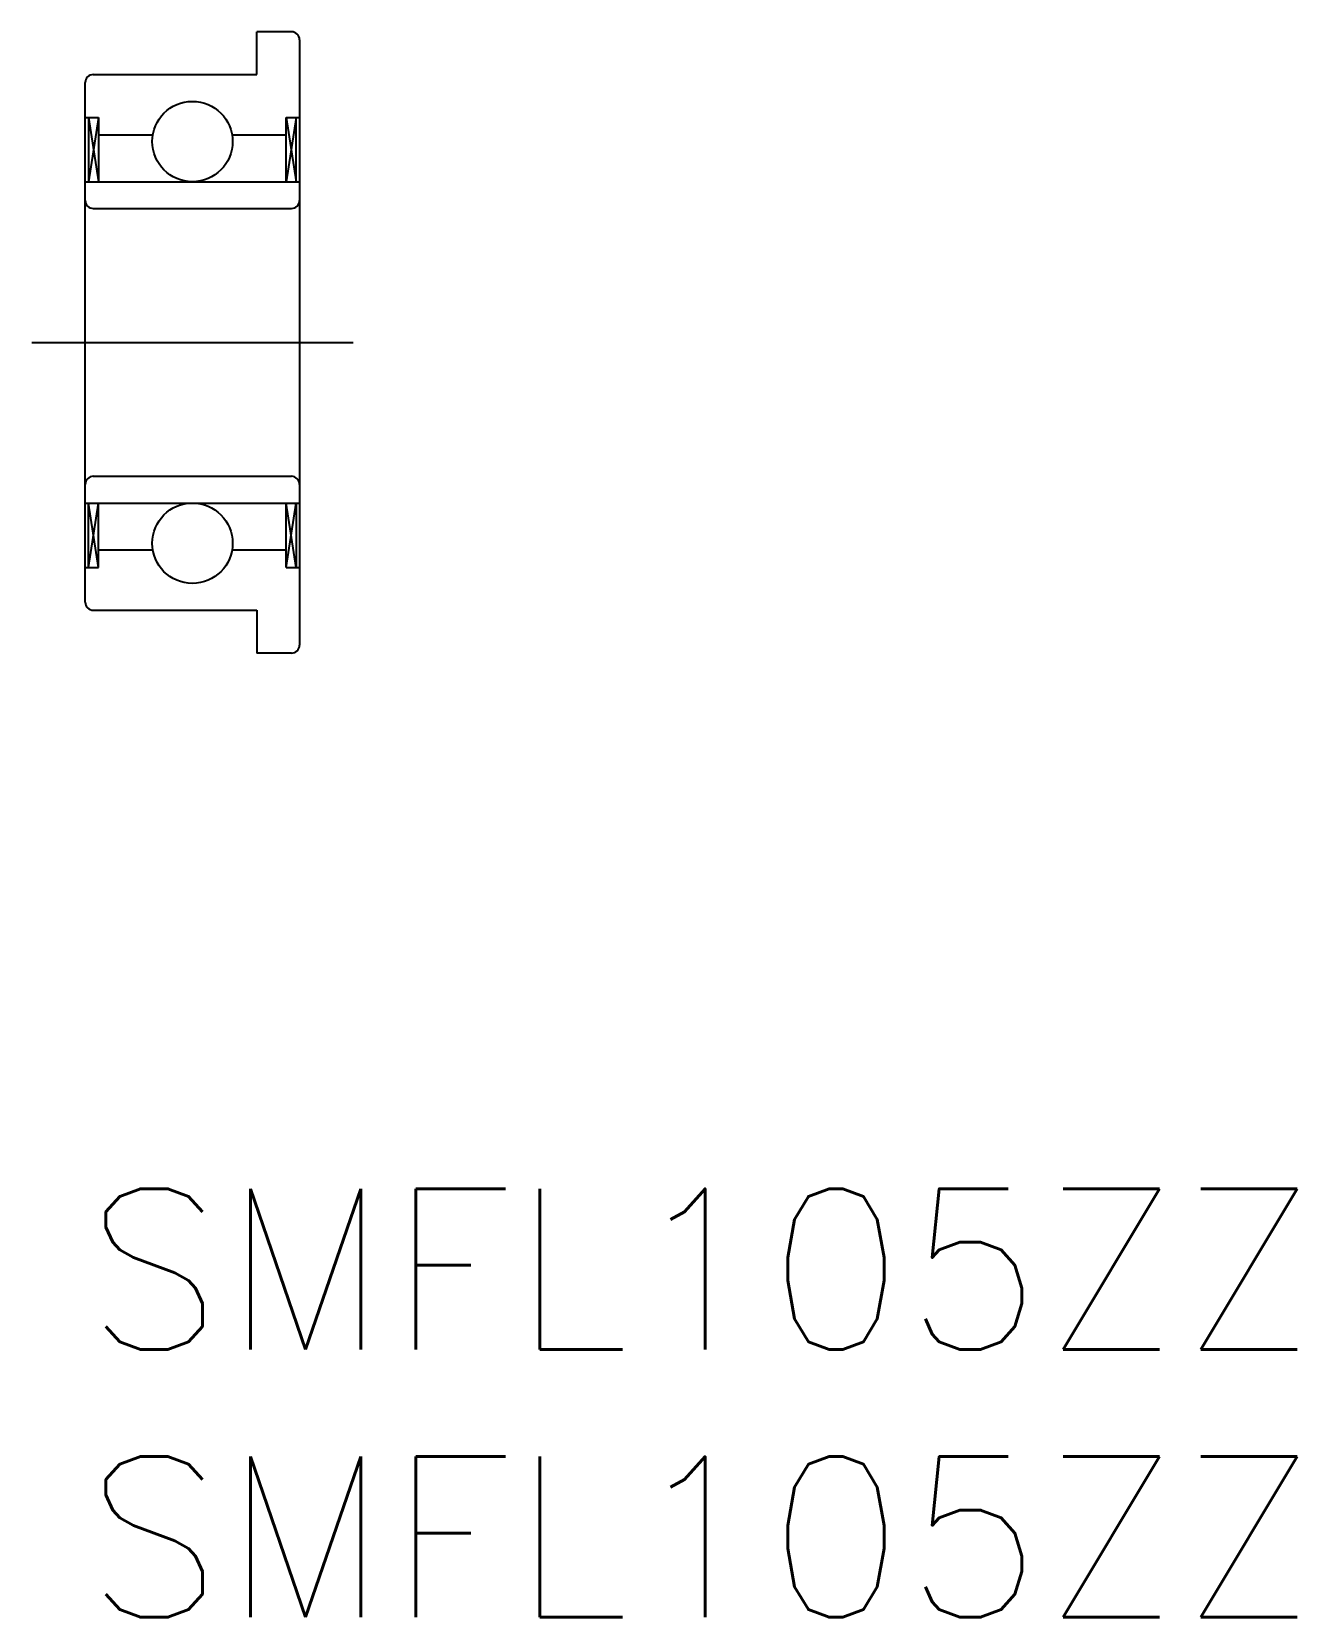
# Model space of a CAD drawing. Extents: x -1 to 22.6, y -8 to 21.6.
import ezdxf

# ---------------------------------------------------------------- set-up
doc = ezdxf.new("R2010")
doc.units = 0
doc.header["$LTSCALE"] = 0.5
doc.linetypes.add('CENTER', pattern=[50.8, 31.75, -6.35, 6.35, -6.35])
for name, color, linetype in [('MSM_CENTER', 1, 'CENTER'), ('MSM_CONTINUOUS', 7, 'CONTINUOUS'), ('MSM_NARROW', 5, 'CONTINUOUS'), ('MSM_PART_NUMBER', 7, 'CONTINUOUS')]:
    doc.layers.add(name, color=color, linetype=linetype)
doc.styles.get("Standard").update_dxf_attribs({"font": 'txt.shx', "height": 3, "bigfont": 'bigfont.shx'})

# ---------------------------------------------------------------- blocks, each defined once
blk = doc.blocks.new('*U2')
at = {"layer": 'MSM_PART_NUMBER'}
blk.add_text('SMFL105ZZ', height=3, dxfattribs=at).set_placement((0, -3))
blk = doc.blocks.new('*U3')
at = {"layer": 'MSM_PART_NUMBER'}
blk.add_text('SMFL105ZZ', height=3, dxfattribs=at).set_placement((0, -8))

msp = doc.modelspace()

# ---------------------------------------------------------------- linework, layer by layer
at = {"layer": 'MSM_CENTER'}
msp.add_line((-1, 15.8), (5, 15.8), dxfattribs=at)
at = {"layer": 'MSM_CONTINUOUS'}
for p, q in [((3.85, 21.6), (3.2, 21.6)), ((3.2, 20.8), (3.2, 21.6)), ((4, 21.45), (4, 10.15)), ((0.15, 20.8), (3.2, 20.8)), ((0, 10.95), (0, 20.65)), ((0, 20), (0.25, 20)), ((0.063, 20), (0.063, 18.8)), ((0.25, 20), (0.25, 18.8)), ((3.75, 18.8), (3.75, 20)), ((3.75, 20), (4, 20)), ((3.937, 18.8), (3.937, 20)), ((0.25, 19.675), (1.26, 19.675)), ((2.74, 19.675), (3.75, 19.675)), ((0, 18.8), (4, 18.8)), ((0.15, 18.3), (3.85, 18.3)), ((0.15, 13.3), (3.85, 13.3)), ((0, 12.8), (4, 12.8)), ((0.063, 11.6), (0.063, 12.8)), ((0.25, 11.6), (0.25, 12.8)), ((3.75, 11.6), (3.75, 12.8)), ((3.937, 12.8), (3.937, 11.6)), ((0.25, 11.925), (1.26, 11.925)), ((2.74, 11.925), (3.75, 11.925)), ((0, 11.6), (0.25, 11.6)), ((3.75, 11.6), (4, 11.6)), ((0.15, 10.8), (3.2, 10.8)), ((3.2, 10.8), (3.2, 10)), ((3.85, 10), (3.2, 10))]:
    msp.add_line(p, q, dxfattribs=at)
for centre in [(2, 19.55), (2, 12.05)]:
    msp.add_circle(centre, 0.75, dxfattribs=at)
for centre, start, end in [((3.85, 21.45), 0, 90), ((0.15, 20.65), 90, 180), ((0.15, 18.45), 180, 270), ((3.85, 18.45), 270, 0), ((0.15, 13.15), 90, 180), ((3.85, 13.15), 0, 90), ((0.15, 10.95), 180, 270), ((3.85, 10.15), 270, 0)]:
    msp.add_arc(centre, 0.15, start, end, dxfattribs=at)
at = {"layer": 'MSM_NARROW'}
for p, q in [((0.25, 20), (0.063, 18.8)), ((0.063, 20), (0.25, 18.8)), ((3.75, 20), (3.937, 18.8)), ((3.937, 20), (3.75, 18.8)), ((0.25, 11.6), (0.063, 12.8)), ((0.063, 11.6), (0.25, 12.8)), ((3.75, 11.6), (3.937, 12.8)), ((3.937, 11.6), (3.75, 12.8))]:
    msp.add_line(p, q, dxfattribs=at)

# ---------------------------------------------------------------- block references
at = {"layer": 'MSM_CONTINUOUS'}
for name in ['*U2', '*U3']:
    msp.add_blockref(name, (0, 0), dxfattribs=at)

doc.saveas('drawing.dxf')
